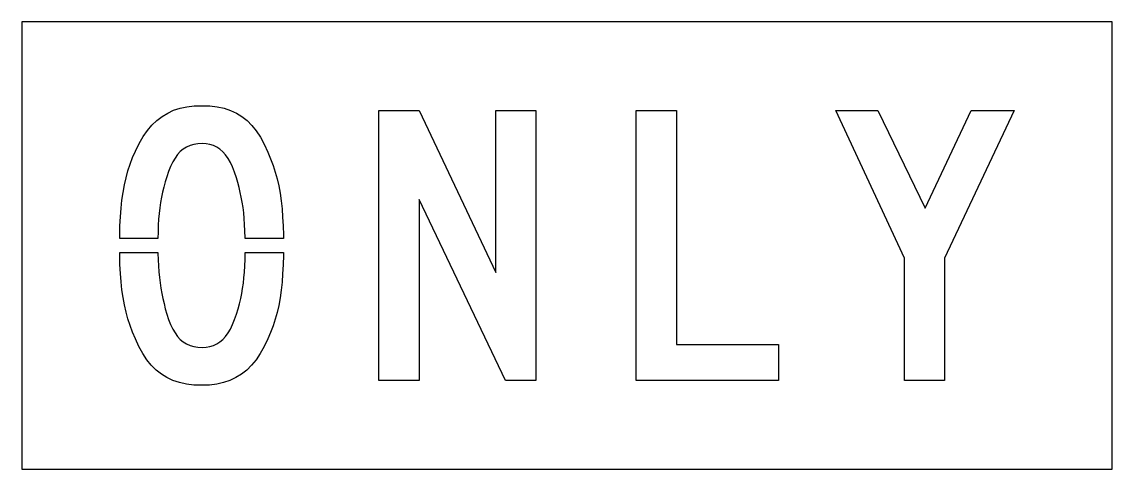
# Model space of a CAD drawing. Extents: x 0 to 39, y 0 to 16.
import ezdxf

# ---------------------------------------------------------------- set-up
doc = ezdxf.new("R2010")
doc.units = 0
doc.layers.add('CUT', color=7, linetype='Continuous')
doc.layers.add('OUTSIDE', color=1, linetype='Continuous')

msp = doc.modelspace()

# ---------------------------------------------------------------- linework, layer by layer
at = {"layer": 'CUT'}
for points in [[(7.955, 8.9652), (7.936, 9.1671), (7.912, 9.3604), (7.883, 9.5449), (7.85, 9.7246), (7.813, 9.9005), (7.771, 10.0734), (7.725, 10.2473), (7.675, 10.4242), (7.61, 10.6261), (7.54, 10.8087), (7.463, 10.972), (7.38, 11.1169), (7.29, 11.2435), (7.192, 11.3517), (7.088, 11.4425), (6.976, 11.5159), (6.856, 11.5729), (6.728, 11.6126), (6.591, 11.6367), (6.447, 11.6444), (6.294, 11.6367), (6.151, 11.6126), (6.017, 11.5729), (5.893, 11.5179), (5.777, 11.4454), (5.67, 11.3565), (5.571, 11.2502), (5.48, 11.1275), (5.396, 10.9865), (5.318, 10.828), (5.248, 10.6522), (5.183, 10.458), (5.126, 10.2734), (5.075, 10.0908), (5.031, 9.9092), (4.992, 9.7256), (4.96, 9.5391), (4.933, 9.3478), (4.912, 9.1488), (4.895, 8.9411), (4.883, 8.7227), (4.874, 8.4908), (4.8691, 8.251), (3.501, 8.251), (3.502, 8.372), (3.512, 8.7082), (3.528, 9.028), (3.551, 9.3314), (3.583, 9.6213), (3.622, 9.8986), (3.67, 10.1643), (3.728, 10.4203), (3.795, 10.6676), (3.873, 10.9082), (3.961, 11.143), (4.061, 11.3729), (4.196, 11.6473), (4.34, 11.8937), (4.493, 12.114), (4.656, 12.3072), (4.83, 12.4754), (5.017, 12.6193), (5.217, 12.7382), (5.43, 12.8348), (5.659, 12.9082), (5.904, 12.9604), (6.167, 12.9903), (6.447, 13), (6.727, 12.9903), (6.989, 12.9594), (7.233, 12.9072), (7.462, 12.8338), (7.674, 12.7362), (7.872, 12.6145), (8.056, 12.4686), (8.227, 12.2976), (8.386, 12.0995), (8.533, 11.8744), (8.67, 11.6213), (8.798, 11.3391), (8.897, 11.1024), (8.985, 10.8647), (9.063, 10.6251), (9.13, 10.3797), (9.188, 10.1285), (9.236, 9.8686), (9.276, 9.5981), (9.307, 9.315), (9.33, 9.0174), (9.347, 8.7034), (9.356, 8.37), (9.357, 8.251), (7.9883, 8.251), (7.988, 8.2783), (7.982, 8.5227), (7.971, 8.7507)], [(14.2123, 3.1691), (12.7743, 3.1691), (12.7743, 12.8309), (14.2123, 12.8309), (16.9493, 7.0338), (16.9493, 12.8309), (18.3883, 12.8309), (18.3883, 3.1691), (17.3003, 3.1691), (14.2123, 9.6444)], [(23.4167, 12.8309), (23.4167, 4.457), (27.0657, 4.457), (27.0657, 3.1691), (21.9787, 3.1691), (21.9787, 12.8309)], [(31.569, 7.542), (29.113, 12.8309), (30.622, 12.8309), (32.306, 9.3391), (33.955, 12.8309), (35.499, 12.8309), (33.008, 7.542), (33.008, 3.1691), (31.569, 3.1691)], [(9.236, 6.1227), (9.188, 5.8589), (9.13, 5.6058), (9.063, 5.3614), (8.985, 5.1237), (8.897, 4.8908), (8.798, 4.6609), (8.67, 4.3855), (8.531, 4.1372), (8.381, 3.915), (8.219, 3.7179), (8.045, 3.5459), (7.859, 3.3981), (7.659, 3.2744), (7.446, 3.1739), (7.219, 3.0966), (6.977, 3.0425), (6.719, 3.0106), (6.447, 3), (6.158, 3.0106), (5.89, 3.0425), (5.64, 3.0966), (5.407, 3.1739), (5.191, 3.2744), (4.991, 3.3981), (4.805, 3.5459), (4.632, 3.7179), (4.473, 3.915), (4.325, 4.1372), (4.188, 4.3855), (4.061, 4.6609), (3.961, 4.8976), (3.873, 5.1353), (3.795, 5.3758), (3.728, 5.6213), (3.67, 5.8734), (3.622, 6.1353), (3.583, 6.4087), (3.551, 6.6947), (3.528, 6.9971), (3.512, 7.3159), (3.502, 7.656), (3.5012, 7.749), (4.8699, 7.749), (4.87, 7.7295), (4.876, 7.4918), (4.887, 7.2676), (4.903, 7.056), (4.923, 6.8551), (4.947, 6.6609), (4.975, 6.4725), (5.008, 6.2879), (5.045, 6.1043), (5.087, 5.9208), (5.133, 5.7343), (5.183, 5.542), (5.248, 5.3478), (5.318, 5.172), (5.396, 5.0135), (5.48, 4.8725), (5.571, 4.7498), (5.67, 4.6435), (5.777, 4.5546), (5.893, 4.4821), (6.017, 4.4271), (6.151, 4.3874), (6.294, 4.3633), (6.447, 4.3556), (6.591, 4.3633), (6.728, 4.3874), (6.856, 4.4271), (6.976, 4.4821), (7.088, 4.5546), (7.192, 4.6435), (7.29, 4.7498), (7.38, 4.8725), (7.463, 5.0135), (7.54, 5.172), (7.61, 5.3478), (7.675, 5.542), (7.733, 5.7333), (7.783, 5.9188), (7.828, 6.1005), (7.866, 6.2821), (7.898, 6.4647), (7.925, 6.6522), (7.946, 6.8473), (7.963, 7.0512), (7.976, 7.2676), (7.984, 7.4995), (7.989, 7.7478), (7.989, 7.749), (9.3568, 7.749), (9.356, 7.6551), (9.347, 7.314), (9.33, 6.9923), (9.307, 6.687), (9.276, 6.3981)]]:
    msp.add_lwpolyline(points, close=True, dxfattribs=at)
at = {"layer": 'OUTSIDE'}
msp.add_lwpolyline([(0, 0), (39, 0), (39, 16), (0, 16)], close=True, dxfattribs=at)

doc.saveas('drawing.dxf')
